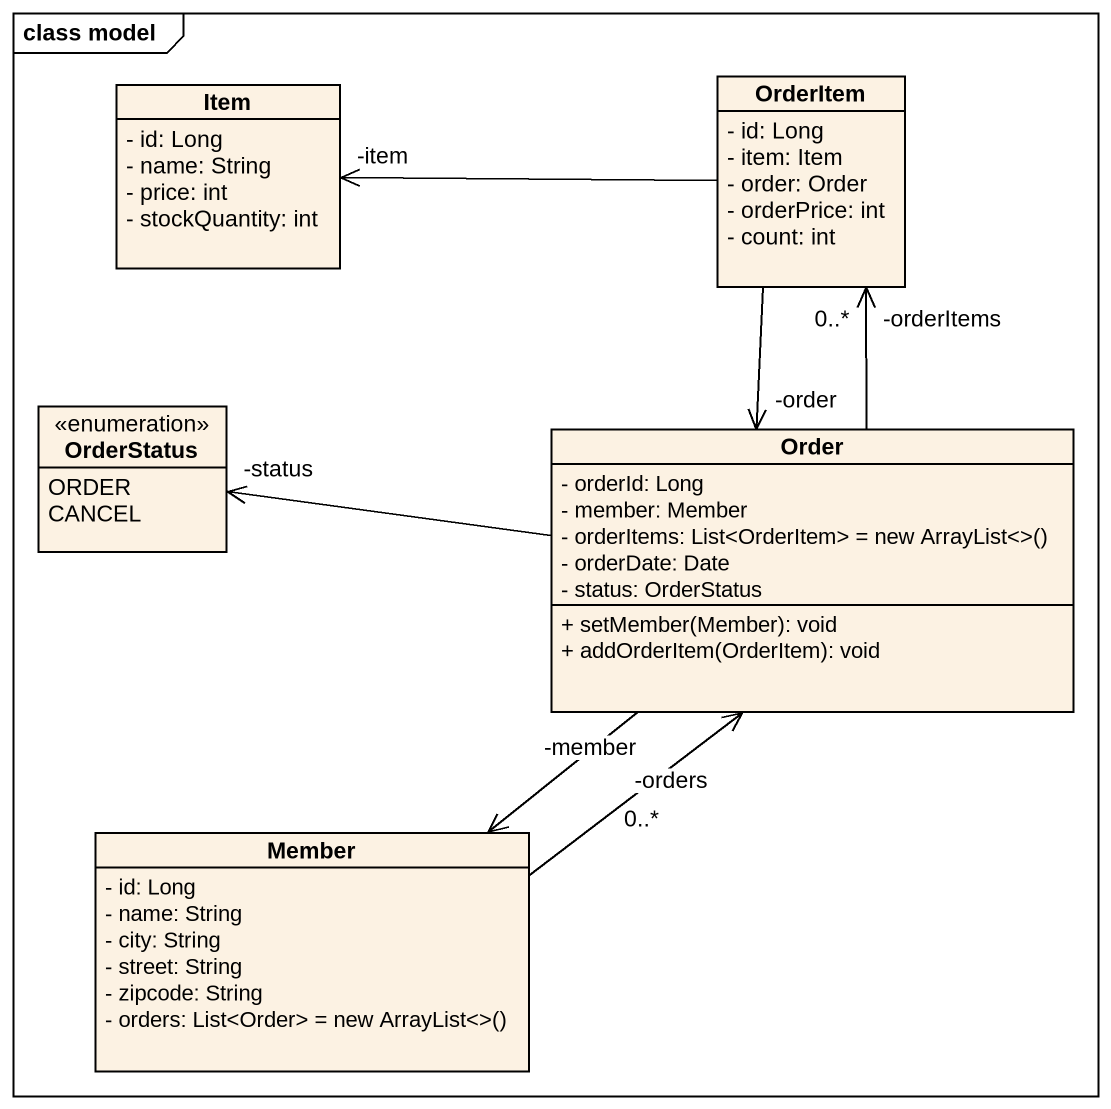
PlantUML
@startuml
mainframe class model
hide circle
hide empty members
skinparam classAttributeIconSize 0
class OrderItem {
  - id: Long
  - item: Item
  - order: Order
  - orderPrice: int
  - count: int
}
class Item {
  - id: Long
  - name: String
  - price: int
  - stockQuantity: int
}
enum OrderStatus {
  ORDER
  CANCEL
}
class Order {
  - orderId: Long
  - member: Member
  {field} - orderItems: List<OrderItem> = new ArrayList<>()
  - orderDate: Date
  - status: OrderStatus
  + setMember(Member): void
  + addOrderItem(OrderItem): void
}
class Member {
  - id: Long
  - name: String
  - city: String
  - street: String
  - zipcode: String
  {field} - orders: List<Order> = new ArrayList<>()
}
OrderItem -left-> "-item" Item
OrderItem --> "-order" Order
Order -up-> "-orderItems\n0..*" OrderItem
Order -left-> "-status" OrderStatus
Order --> "-member" Member
Member -up-> "-orders\n0..*" Order
@enduml
